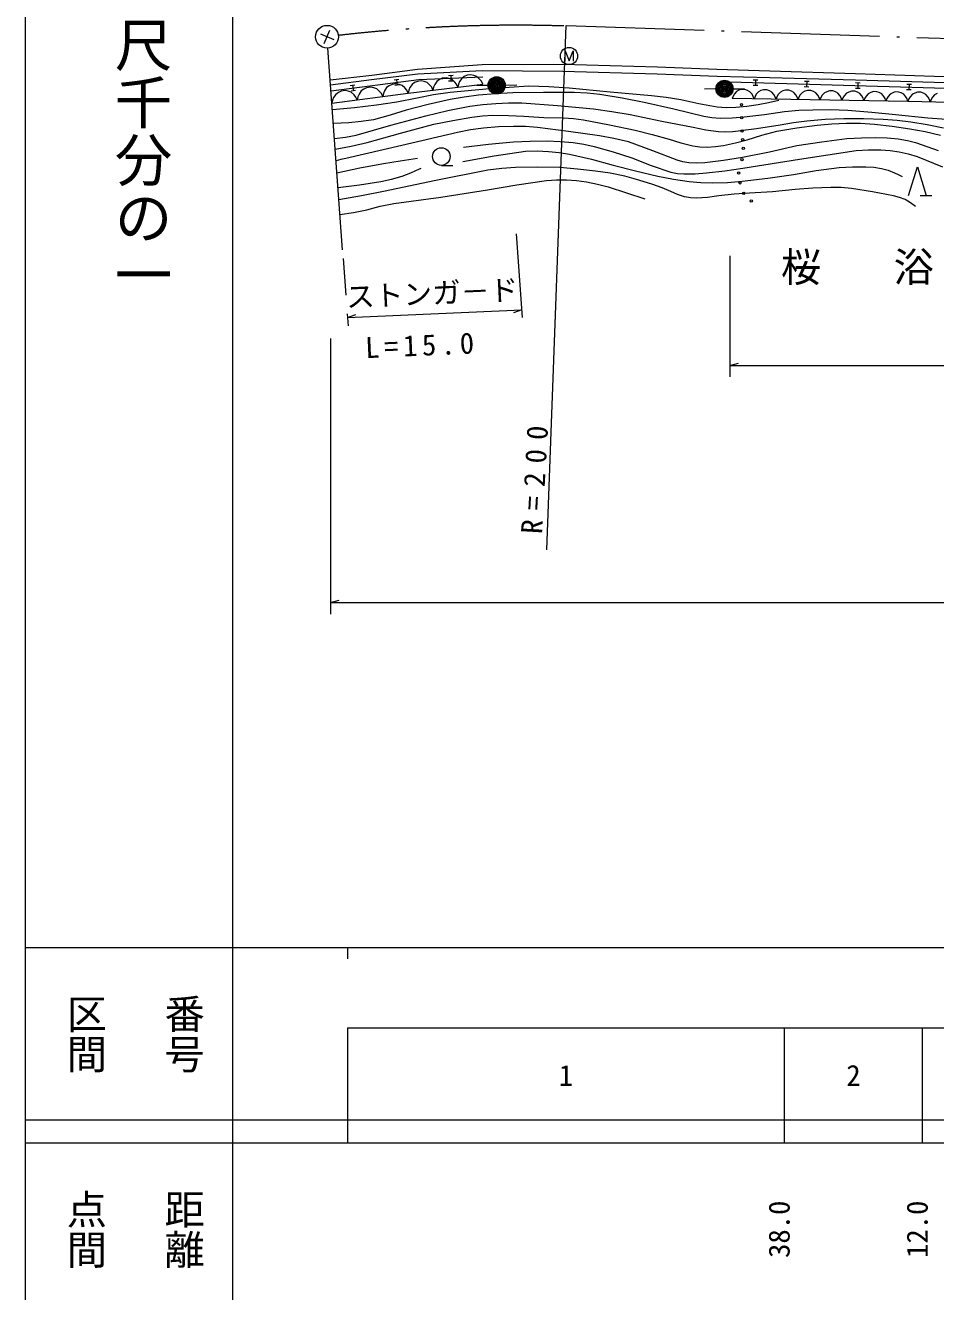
# Model space of a CAD drawing. Units: millimetres, scale not verified. Extents: x 40000 to 680000, y -32072 to 380000.
# Drawn here: x 40000 to 119143, y 175068 to 285188 of the extents above; entities that cross this region are included whole.
import ezdxf
from ezdxf.enums import TextEntityAlignment as Align

# ---------------------------------------------------------------- set-up
doc = ezdxf.new("R2010")
doc.units = ezdxf.units.MM
doc.header["$LTSCALE"] = 1000
doc.linetypes.add('LONG_DASHED_DOTTED', pattern=[15.25, 12, -1.5, 0.25, -1.5])
for name, color, linetype, lineweight in [('S-BGD', 7, 'Continuous', 13), ('S-BGD-HTXT', 7, 'Continuous', 13), ('S-TTL', 2, 'Continuous', 13)]:
    doc.layers.add(name, color=color, linetype=linetype, lineweight=lineweight)
doc.styles.add('@ＭＳ ゴシック', font='')
doc.styles.add('ＭＳ ゴシック', font='')
doc.styles.get('@ＭＳ ゴシック').set_extended_font_data('@MS Gothic')
doc.styles.get('ＭＳ ゴシック').set_extended_font_data('MS Gothic')

msp = doc.modelspace()

# ---------------------------------------------------------------- linework, layer by layer
at = {"layer": 'S-BGD'}
for p, q in [((65660, 284440), (66807, 283943)), ((65985, 283618), (66482, 284765)), ((85326, 239564), (87025, 285168)), ((67576, 265662), (66306, 283194)), ((86918, 282058), (86918, 282973)), ((86918, 282973), (87271, 282100)), ((87271, 282100), (87620, 282973)), ((87620, 282973), (87620, 282058)), ((66506, 280436), (70113, 280855)), ((70087, 280470), (74130, 280983)), ((70113, 280855), (74108, 281368)), ((74108, 281368), (79707, 281769)), ((74130, 280983), (79726, 281270)), ((76783, 280824), (77185, 280840)), ((76984, 280832), (77004, 280332)), ((78404, 280841), (78160, 280729)), ((78739, 280882), (78404, 280841)), ((79003, 280831), (78739, 280882)), ((79256, 280731), (79003, 280831)), ((79707, 281769), (86725, 281802)), ((79726, 281270), (86723, 281208)), ((86723, 281208), (94922, 280967)), ((86725, 281802), (94965, 281577)), ((94922, 280967), (100152, 280759)), ((94965, 281577), (100125, 281368)), ((100125, 281368), (104730, 281240)), ((104730, 281240), (112185, 280999)), ((112185, 280999), (119013, 280759)), ((66536, 280020), (70087, 280470)), ((66575, 279482), (74211, 280470)), ((68252, 279951), (68651, 280003)), ((68452, 279977), (68516, 279481)), ((69671, 279762), (69423, 279644)), ((70014, 279808), (69671, 279762)), ((70284, 279759), (70014, 279808)), ((70545, 279659), (70284, 279759)), ((71407, 279774), (71224, 279502)), ((71632, 279939), (71407, 279774)), ((71880, 280056), (71632, 279939)), ((72223, 280102), (71880, 280056)), ((72070, 280445), (72469, 280497)), ((72533, 280001), (72134, 279949)), ((72494, 280054), (72223, 280102)), ((72270, 280471), (72334, 279975)), ((72754, 279954), (72494, 280054)), ((73002, 279739), (72754, 279954)), ((73163, 279542), (73002, 279739)), ((73280, 279299), (79762, 280085)), ((73435, 279783), (73336, 279558)), ((73617, 280047), (73435, 279783)), ((73839, 280205), (73617, 280047)), ((74083, 280317), (73839, 280205)), ((74418, 280357), (74083, 280317)), ((74211, 280470), (79778, 280695)), ((74681, 280307), (74418, 280357)), ((74935, 280206), (74681, 280307)), ((75174, 279994), (74935, 280206)), ((75330, 279799), (75174, 279994)), ((75441, 279561), (75330, 279799)), ((75497, 279820), (75441, 279561)), ((75596, 280045), (75497, 279820)), ((75778, 280309), (75596, 280045)), ((75999, 280467), (75778, 280309)), ((76244, 280579), (75999, 280467)), ((76578, 280620), (76244, 280579)), ((76842, 280569), (76578, 280620)), ((77205, 280341), (76803, 280324)), ((77096, 280468), (76842, 280569)), ((77335, 280256), (77096, 280468)), ((77490, 280061), (77335, 280256)), ((77601, 279823), (77490, 280061)), ((77658, 280082), (77601, 279823)), ((77756, 280307), (77658, 280082)), ((77938, 280571), (77756, 280307)), ((78160, 280729), (77938, 280571)), ((80231, 279969), (79231, 279965)), ((79496, 280518), (79256, 280731)), ((79651, 280323), (79496, 280518)), ((79762, 280085), (79651, 280323)), ((80351, 279681), (83772, 279915)), ((81731, 279990), (82731, 280012)), ((83772, 279915), (85521, 279870)), ((85521, 279870), (87275, 279764)), ((87275, 279764), (90849, 279402)), ((100152, 280759), (104739, 280646)), ((101254, 280264), (119054, 279762)), ((103673, 279946), (103271, 279957)), ((103285, 280457), (103687, 280445)), ((103486, 280451), (103472, 279951)), ((104739, 280646), (112167, 280438)), ((108123, 279820), (107721, 279832)), ((107735, 280331), (108137, 280320)), ((107936, 280326), (107922, 279826)), ((112167, 280438), (118999, 280259)), ((112573, 279695), (112171, 279706)), ((112185, 280206), (112587, 280195)), ((112386, 280200), (112372, 279701)), ((116635, 280081), (117037, 280069)), ((116836, 280075), (116822, 279575)), ((118999, 280259), (126679, 280034)), ((119013, 280759), (126693, 280534)), ((119054, 279762), (152464, 278854)), ((66652, 278415), (73280, 279299)), ((66707, 278681), (66652, 278415)), ((66805, 278913), (66707, 278681)), ((66988, 279185), (66805, 278913)), ((67213, 279350), (66988, 279185)), ((67462, 279467), (67213, 279350)), ((67804, 279513), (67462, 279467)), ((68075, 279465), (67804, 279513)), ((68336, 279365), (68075, 279465)), ((68715, 279507), (68316, 279455)), ((68583, 279150), (68336, 279365)), ((68745, 278953), (68583, 279150)), ((68861, 278709), (68745, 278953)), ((68916, 278975), (68861, 278709)), ((69014, 279208), (68916, 278975)), ((69197, 279479), (69014, 279208)), ((69423, 279644), (69197, 279479)), ((70793, 279445), (70545, 279659)), ((70954, 279247), (70793, 279445)), ((71071, 279004), (70954, 279247)), ((71125, 279270), (71071, 279004)), ((71224, 279502), (71125, 279270)), ((72308, 278542), (74074, 278883)), ((73280, 279299), (73163, 279542)), ((73336, 279558), (73280, 279299)), ((74074, 278883), (75497, 279164)), ((76922, 278727), (75013, 278297)), ((75497, 279164), (76937, 279386)), ((78149, 278951), (76922, 278727)), ((76937, 279386), (80351, 279681)), ((79386, 279114), (78149, 278951)), ((80878, 279243), (79386, 279114)), ((82373, 279311), (80878, 279243)), ((85046, 279354), (82373, 279311)), ((87725, 279336), (85046, 279354)), ((88843, 279285), (87725, 279336)), ((89946, 279176), (88843, 279285)), ((91879, 278855), (89946, 279176)), ((90849, 279402), (94428, 279099)), ((93786, 278478), (91879, 278855)), ((94428, 279099), (95708, 278947)), ((95708, 278947), (96991, 278734)), ((96991, 278734), (98562, 278382)), ((100034, 279651), (99035, 279629)), ((101528, 279041), (101448, 278822)), ((116724, 278572), (101448, 278822)), ((101641, 279225), (101528, 279041)), ((101534, 279668), (102534, 279668)), ((101830, 279432), (101641, 279225)), ((102042, 279543), (101830, 279432)), ((102268, 279611), (102042, 279543)), ((102564, 279606), (102268, 279611)), ((102787, 279531), (102564, 279606)), ((102995, 279413), (102787, 279531)), ((103178, 279200), (102995, 279413)), ((103289, 279012), (103178, 279200)), ((103357, 278791), (103289, 279012)), ((103437, 279009), (103357, 278791)), ((103550, 279194), (103437, 279009)), ((103740, 279401), (103550, 279194)), ((103952, 279512), (103740, 279401)), ((104177, 279580), (103952, 279512)), ((104473, 279575), (104177, 279580)), ((104697, 279500), (104473, 279575)), ((104607, 278474), (105495, 278666)), ((104905, 279382), (104697, 279500)), ((105087, 279168), (104905, 279382)), ((105199, 278980), (105087, 279168)), ((105267, 278760), (105199, 278980)), ((105347, 278978), (105267, 278760)), ((105460, 279162), (105347, 278978)), ((105649, 279369), (105460, 279162)), ((105861, 279480), (105649, 279369)), ((106087, 279548), (105861, 279480)), ((106383, 279544), (106087, 279548)), ((106606, 279468), (106383, 279544)), ((106814, 279350), (106606, 279468)), ((106997, 279137), (106814, 279350)), ((107109, 278949), (106997, 279137)), ((107177, 278728), (107109, 278949)), ((107257, 278947), (107177, 278728)), ((107369, 279131), (107257, 278947)), ((107559, 279338), (107369, 279131)), ((107771, 279449), (107559, 279338)), ((107997, 279517), (107771, 279449)), ((108292, 279512), (107997, 279517)), ((108516, 279437), (108292, 279512)), ((108724, 279319), (108516, 279437)), ((108907, 279106), (108724, 279319)), ((109018, 278918), (108907, 279106)), ((109086, 278697), (109018, 278918)), ((109166, 278915), (109086, 278697)), ((109279, 279100), (109166, 278915)), ((109469, 279307), (109279, 279100)), ((109681, 279418), (109469, 279307)), ((109906, 279486), (109681, 279418)), ((110202, 279481), (109906, 279486)), ((110425, 279406), (110202, 279481)), ((110633, 279288), (110425, 279406)), ((110816, 279074), (110633, 279288)), ((110928, 278886), (110816, 279074)), ((110996, 278666), (110928, 278886)), ((111076, 278884), (110996, 278666)), ((111189, 279068), (111076, 278884)), ((111378, 279275), (111189, 279068)), ((111590, 279386), (111378, 279275)), ((111816, 279454), (111590, 279386)), ((112112, 279450), (111816, 279454)), ((112335, 279374), (112112, 279450)), ((112543, 279256), (112335, 279374)), ((112726, 279043), (112543, 279256)), ((112837, 278855), (112726, 279043)), ((112905, 278634), (112837, 278855)), ((112985, 278853), (112905, 278634)), ((113098, 279037), (112985, 278853)), ((113288, 279244), (113098, 279037)), ((113500, 279355), (113288, 279244)), ((113725, 279423), (113500, 279355)), ((114021, 279418), (113725, 279423)), ((114244, 279343), (114021, 279418)), ((114453, 279225), (114244, 279343)), ((114635, 279012), (114453, 279225)), ((114747, 278824), (114635, 279012)), ((114815, 278603), (114747, 278824)), ((114895, 278821), (114815, 278603)), ((115008, 279006), (114895, 278821)), ((115197, 279213), (115008, 279006)), ((115409, 279324), (115197, 279213)), ((115635, 279392), (115409, 279324)), ((115931, 279387), (115635, 279392)), ((116154, 279312), (115931, 279387)), ((116362, 279194), (116154, 279312)), ((116545, 278980), (116362, 279194)), ((116656, 278792), (116545, 278980)), ((117023, 279570), (116620, 279581)), ((116724, 278572), (116656, 278792)), ((116807, 278793), (116724, 278572)), ((116923, 278980), (116807, 278793)), ((117117, 279189), (116923, 278980)), ((117333, 279300), (117117, 279189)), ((117562, 279368), (117333, 279300)), ((117863, 279361), (117562, 279368)), ((118089, 279283), (117863, 279361)), ((118300, 279162), (118089, 279283)), ((118484, 278944), (118300, 279162)), ((118596, 278752), (118484, 278944)), ((118664, 278528), (118596, 278752)), ((118747, 278749), (118664, 278528)), ((118863, 278936), (118747, 278749)), ((119056, 279145), (118863, 278936)), ((119272, 279256), (119056, 279145)), ((66691, 277879), (68619, 278040)), ((68619, 278040), (70543, 278262)), ((70543, 278262), (72308, 278542)), ((73118, 277809), (71707, 277364)), ((75013, 278297), (73118, 277809)), ((74829, 277328), (76732, 277767)), ((76732, 277767), (78657, 278151)), ((78657, 278151), (79765, 278302)), ((79765, 278302), (80891, 278395)), ((80891, 278395), (82018, 278453)), ((82018, 278453), (83153, 278451)), ((83153, 278451), (86279, 278219)), ((86279, 278219), (89402, 277926)), ((89402, 277926), (91003, 277708)), ((91003, 277708), (92594, 277431)), ((96390, 277895), (93786, 278478)), ((98974, 277255), (96390, 277895)), ((98562, 278382), (100136, 278092)), ((100136, 278092), (100949, 278049)), ((100949, 278049), (101766, 278066)), ((101766, 278066), (102739, 278152)), ((102739, 278152), (103716, 278300)), ((103716, 278300), (104607, 278474)), ((106015, 277672), (104259, 277408)), ((107236, 277772), (106015, 277672)), ((108463, 277810), (107236, 277772)), ((109988, 277825), (108463, 277810)), ((111512, 277779), (109988, 277825)), ((113587, 277619), (111512, 277779)), ((115651, 277400), (113587, 277619)), ((126423, 278352), (116724, 278572)), ((67448, 276679), (66781, 276642)), ((68115, 276722), (67448, 276679)), ((69207, 276821), (68115, 276722)), ((68770, 275641), (71787, 276512)), ((70283, 276979), (69207, 276821)), ((71707, 277364), (70283, 276979)), ((71787, 276512), (74829, 277328)), ((72616, 275817), (75522, 276585)), ((75522, 276585), (77167, 276918)), ((77167, 276918), (78824, 277193)), ((78824, 277193), (79736, 277309)), ((79736, 277309), (80651, 277364)), ((80651, 277364), (81999, 277353)), ((81999, 277353), (83347, 277282)), ((83347, 277282), (85070, 277176)), ((85070, 277176), (86793, 277130)), ((86793, 277130), (87657, 277086)), ((87657, 277086), (88526, 276981)), ((88526, 276981), (90773, 276548)), ((90773, 276548), (93009, 276057)), ((92594, 277431), (95325, 276844)), ((95325, 276844), (98064, 276318)), ((99693, 277143), (98974, 277255)), ((100415, 277090), (99693, 277143)), ((101462, 277117), (100415, 277090)), ((102497, 277204), (101462, 277117)), ((104259, 277408), (102497, 277204)), ((103571, 276216), (105618, 276544)), ((105618, 276544), (106777, 276749)), ((106777, 276749), (107946, 276894)), ((107072, 276266), (108846, 276502)), ((107946, 276894), (109550, 277015)), ((108846, 276502), (110119, 276623)), ((109550, 277015), (111156, 277075)), ((110119, 276623), (111395, 276684)), ((111156, 277075), (112872, 277088)), ((111395, 276684), (112604, 276671)), ((112604, 276671), (113821, 276598)), ((112872, 277088), (114586, 277040)), ((113821, 276598), (115361, 276427)), ((114586, 277040), (115788, 276954)), ((115361, 276427), (116894, 276197)), ((118471, 277124), (115651, 277400)), ((115788, 276954), (116986, 276808)), ((116986, 276808), (118412, 276568)), ((118412, 276568), (119834, 276267)), ((121285, 276909), (118471, 277124)), ((66875, 275343), (67823, 275461)), ((67823, 275461), (68770, 275641)), ((69726, 274991), (72616, 275817)), ((77585, 275864), (72726, 274751)), ((78702, 276086), (77585, 275864)), ((79828, 276248), (78702, 276086)), ((81144, 276351), (79828, 276248)), ((82452, 276394), (81144, 276351)), ((83497, 276382), (82452, 276394)), ((84532, 276311), (83497, 276382)), ((87229, 275967), (84532, 276311)), ((89906, 275564), (87229, 275967)), ((91175, 275338), (89906, 275564)), ((92424, 275055), (91175, 275338)), ((93009, 276057), (94504, 275705)), ((94504, 275705), (95984, 275295)), ((98064, 276318), (99151, 276100)), ((99151, 276100), (100260, 275941)), ((100260, 275941), (100889, 275914)), ((100889, 275914), (101517, 275948)), ((101517, 275948), (103571, 276216)), ((102751, 275238), (104030, 275635)), ((104030, 275635), (105322, 275973)), ((105322, 275973), (107072, 276266)), ((111424, 275313), (109242, 275035)), ((112690, 275388), (111424, 275313)), ((113949, 275403), (112690, 275388)), ((114918, 275371), (113949, 275403)), ((115883, 275279), (114918, 275371)), ((116894, 276197), (118229, 275947)), ((118229, 275947), (119562, 275636)), ((66941, 274423), (68335, 274677)), ((72726, 274751), (67861, 273616)), ((68335, 274677), (69726, 274991)), ((78096, 274592), (80258, 274848)), ((80258, 274848), (82435, 275045)), ((80759, 273832), (83479, 274249)), ((82435, 275045), (83900, 275122)), ((83479, 274249), (84487, 274268)), ((83900, 275122), (85366, 275138)), ((84487, 274268), (85495, 274227)), ((85366, 275138), (86503, 275097)), ((85495, 274227), (86398, 274130)), ((86503, 275097), (87638, 274996)), ((87638, 274996), (88557, 274859)), ((88557, 274859), (89464, 274662)), ((89464, 274662), (91094, 274188)), ((94550, 274283), (92424, 275055)), ((96657, 273452), (94550, 274283)), ((95984, 275295), (96999, 274978)), ((96999, 274978), (98032, 274719)), ((98032, 274719), (98644, 274633)), ((98644, 274633), (99271, 274606)), ((99271, 274606), (99988, 274642)), ((99988, 274642), (100707, 274739)), ((100707, 274739), (101731, 274958)), ((101731, 274958), (102751, 275238)), ((107065, 274696), (104710, 274168)), ((109242, 275035), (107065, 274696)), ((107304, 273555), (112241, 274295)), ((112241, 274295), (113308, 274360)), ((113308, 274360), (114386, 274365)), ((114386, 274365), (115182, 274312)), ((115182, 274312), (115970, 274199)), ((116700, 275137), (115883, 275279)), ((115970, 274199), (116766, 274015)), ((117493, 274939), (116700, 275137)), ((119398, 274287), (117493, 274939)), ((67442, 273518), (67014, 273418)), ((67861, 273616), (67442, 273518)), ((69095, 272795), (71129, 273178)), ((71129, 273178), (72599, 273411)), ((72599, 273411), (74081, 273622)), ((78045, 273357), (80759, 273832)), ((86398, 274130), (87303, 273971)), ((87303, 273971), (89209, 273535)), ((89209, 273535), (91099, 273041)), ((91094, 274188), (92717, 273653)), ((92717, 273653), (94413, 273003)), ((97174, 273307), (96657, 273452)), ((97693, 273224), (97174, 273307)), ((98378, 273198), (97693, 273224)), ((99062, 273232), (98378, 273198)), ((100709, 273436), (99062, 273232)), ((102338, 273699), (100709, 273436)), ((104710, 274168), (102338, 273699)), ((102385, 272769), (107304, 273555)), ((116766, 274015), (117547, 273772)), ((117547, 273772), (119748, 272892)), ((67091, 272356), (69095, 272795)), ((71826, 271807), (72747, 272070)), ((72747, 272070), (73521, 272359)), ((73521, 272359), (74270, 272702)), ((74270, 272702), (74341, 272737)), ((74341, 272737), (74413, 272772)), ((80215, 272596), (75674, 271696)), ((76168, 273012), (77163, 273012)), ((81416, 272735), (80215, 272596)), ((82623, 272813), (81416, 272735)), ((84547, 272845), (82623, 272813)), ((86462, 272816), (84547, 272845)), ((88012, 272691), (86462, 272816)), ((89557, 272506), (88012, 272691)), ((90842, 272325), (89557, 272506)), ((92115, 272085), (90842, 272325)), ((91099, 273041), (93036, 272526)), ((93351, 271736), (92115, 272085)), ((93036, 272526), (94991, 272069)), ((94413, 273003), (96126, 272410)), ((94991, 272069), (96345, 271803)), ((96126, 272410), (96684, 272309)), ((96684, 272309), (97261, 272265)), ((97261, 272265), (98238, 272286)), ((98238, 272286), (99222, 272368)), ((99222, 272368), (100807, 272539)), ((100807, 272539), (102385, 272769)), ((104553, 271898), (106775, 272226)), ((106775, 272226), (108765, 272554)), ((108765, 272554), (110761, 272821)), ((110761, 272821), (111917, 272887)), ((111917, 272887), (113071, 272892)), ((113071, 272892), (113758, 272841)), ((113758, 272841), (114442, 272729)), ((114442, 272729), (115013, 272578)), ((115013, 272578), (115561, 272369)), ((115561, 272369), (115895, 272215)), ((115895, 272215), (116226, 272053)), ((116793, 270402), (117555, 272896)), ((117555, 272896), (118318, 270402)), ((67184, 271074), (69045, 271310)), ((69045, 271310), (70899, 271606)), ((70899, 271606), (71826, 271807)), ((75674, 271696), (71142, 270736)), ((80185, 270882), (82735, 271315)), ((82735, 271315), (85301, 271690)), ((85301, 271690), (86165, 271753)), ((86165, 271753), (87045, 271757)), ((87045, 271757), (87923, 271700)), ((87923, 271700), (88801, 271581)), ((88801, 271581), (89738, 271388)), ((89738, 271388), (90660, 271136)), ((90660, 271136), (92256, 270623)), ((94562, 271332), (93351, 271736)), ((95355, 271060), (94562, 271332)), ((96116, 270736), (95355, 271060)), ((96345, 271803), (97715, 271596)), ((97715, 271596), (98731, 271514)), ((98731, 271514), (99751, 271493)), ((99751, 271493), (101037, 271531)), ((101037, 271531), (102321, 271630)), ((102321, 271630), (104553, 271898)), ((106938, 270899), (104951, 270715)), ((108478, 271024), (106938, 270899)), ((110023, 271090), (108478, 271024)), ((110933, 271080), (110023, 271090)), ((111829, 271011), (110933, 271080)), ((113649, 270710), (111829, 271011)), ((69212, 270348), (67261, 270006)), ((71142, 270736), (69212, 270348)), ((72027, 269689), (76115, 270256)), ((76115, 270256), (80185, 270882)), ((92256, 270623), (93848, 270097)), ((96709, 270480), (96116, 270736)), ((97312, 270285), (96709, 270480)), ((97818, 270193), (97312, 270285)), ((98333, 270161), (97818, 270193)), ((99314, 270229), (98333, 270161)), ((100290, 270358), (99314, 270229)), ((101625, 270505), (100290, 270358)), ((102959, 270592), (101625, 270505)), ((104951, 270715), (102959, 270592)), ((115467, 270348), (113649, 270710)), ((115992, 270217), (115467, 270348)), ((116484, 270033), (115992, 270217)), ((116955, 269760), (116484, 270033)), ((117799, 270402), (118799, 270402)), ((67352, 268750), (68527, 268919)), ((68527, 268919), (69699, 269150)), ((69699, 269150), (70853, 269448)), ((70853, 269448), (72027, 269689)), ((117399, 269432), (116955, 269760)), ((83219, 259770), (82701, 267057)), ((67630, 264920), (67861, 261727)), ((101254, 265151), (101254, 254607)), ((67979, 260102), (68055, 259056)), ((68002, 259786), (83172, 260441)), ((68002, 259786), (68742, 260034)), ((83172, 260441), (82432, 260193)), ((66536, 257967), (66536, 233996)), ((101254, 255607), (102004, 255823)), ((101254, 255607), (152464, 255607)), ((66536, 234996), (67286, 235212)), ((66536, 234996), (265797, 234996))]:
    msp.add_line(p, q, dxfattribs=at)
at = {"layer": 'S-BGD', "linetype": 'LONG_DASHED_DOTTED'}
msp.add_line((87025, 285168), (150952, 283013), dxfattribs=at)
at = {"layer": 'S-BGD'}
for centre, radius in [((66234, 284191), 995), ((66234, 284191), 30), ((87271, 282516), 746), ((80981, 279973), 746), ((80981, 279973), 660), ((80981, 279973), 574), ((80981, 279973), 484), ((80981, 279973), 398), ((80981, 279973), 292), ((80981, 279973), 202), ((80981, 279973), 116), ((80981, 279973), 22.5), ((100784, 279668), 746), ((100784, 279668), 660), ((100784, 279668), 574), ((100784, 279668), 484), ((100784, 279668), 398), ((100784, 279668), 292), ((100784, 279668), 202), ((100784, 279668), 116), ((100784, 279668), 22.5), ((102263, 278290), 99.5), ((102278, 277146), 99.5), ((102294, 276002), 99.5), ((102357, 275250), 99.5), ((76168, 273777), 765), ((102419, 274498), 99.5), ((102294, 273495), 99.5), ((102012, 272336), 99.5), ((102137, 271489), 99.5), ((102451, 270581), 99.5), ((103109, 269923), 99.5)]:
    msp.add_circle(centre, radius, dxfattribs=at)
at = {"layer": 'S-BGD', "linetype": 'LONG_DASHED_DOTTED'}
msp.add_arc((82635, 150702), 134493, 88.21585, 96.5787, dxfattribs=at)
at = {"layer": 'S-BGD-HTXT'}
for p, q in [((58000, 370000), (58000, 20000)), ((40000, 205000), (579000, 205000)), ((68000, 205000), (68000, 204000)), ((68000, 198000), (579000, 198000)), ((68000, 198000), (68000, 188000)), ((106000, 188000), (106000, 198000)), ((118000, 188000), (118000, 198000)), ((40000, 190000), (579000, 190000)), ((40000, 188000), (579000, 188000))]:
    msp.add_line(p, q, dxfattribs=at)
at = {"layer": 'S-TTL'}
msp.add_line((40000, 380000), (40000, 20000), dxfattribs=at)

# ---------------------------------------------------------------- texts
at = {"layer": 'S-BGD', "style": 'ＭＳ ゴシック'}
msp.add_text('ストンガ－ド', height=1833, rotation=2.5, dxfattribs=at).set_placement((67932, 260100), align=Align.BOTTOM_LEFT)
at = {"layer": 'S-BGD', "insert": (105687, 262595), "char_height": 2566, "attachment_point": 7, "style": 'ＭＳ ゴシック'}
msp.add_mtext('\\T1.4;桜\u3000浴', dxfattribs=at)
at = {"layer": 'S-BGD', "char_height": 1833, "attachment_point": 7, "style": 'ＭＳ ゴシック'}
for s, insert, rotation in [('\\T1.32;L=15.0', (69584, 256213), 2.5), ('\\T1.64;R=200', (84948, 240920), 86.8)]:
    msp.add_mtext(s, dxfattribs=dict(at, insert=insert, rotation=rotation))
at = {"layer": 'S-BGD-HTXT'}
for s, height, rotation, style, p in [('縮尺千分の一', 3666, 270, '@ＭＳ ゴシック', (47277, 291030)), ('区間', 2566, 270, '@ＭＳ ゴシック', (43250, 201000)), ('番号', 2566, 270, '@ＭＳ ゴシック', (51750, 201000)), ('点間', 2566, 270, '@ＭＳ ゴシック', (43250, 184000)), ('距離', 2566, 270, '@ＭＳ ゴシック', (51750, 184000)), ('38.0', 1833, 90, 'ＭＳ ゴシック', (107000, 178000)), ('12.0', 1833, 90, 'ＭＳ ゴシック', (119000, 178000))]:
    msp.add_text(s, height=height, rotation=rotation, dxfattribs=dict(at, style=style)).set_placement(p, align=Align.BOTTOM_LEFT)
at = {"layer": 'S-BGD-HTXT', "style": 'ＭＳ ゴシック'}
for s, p in [('1', (86375, 192405)), ('2', (111375, 192405))]:
    msp.add_text(s, height=1833, dxfattribs=at).set_placement(p, align=Align.BOTTOM_LEFT)

doc.saveas('drawing.dxf')
